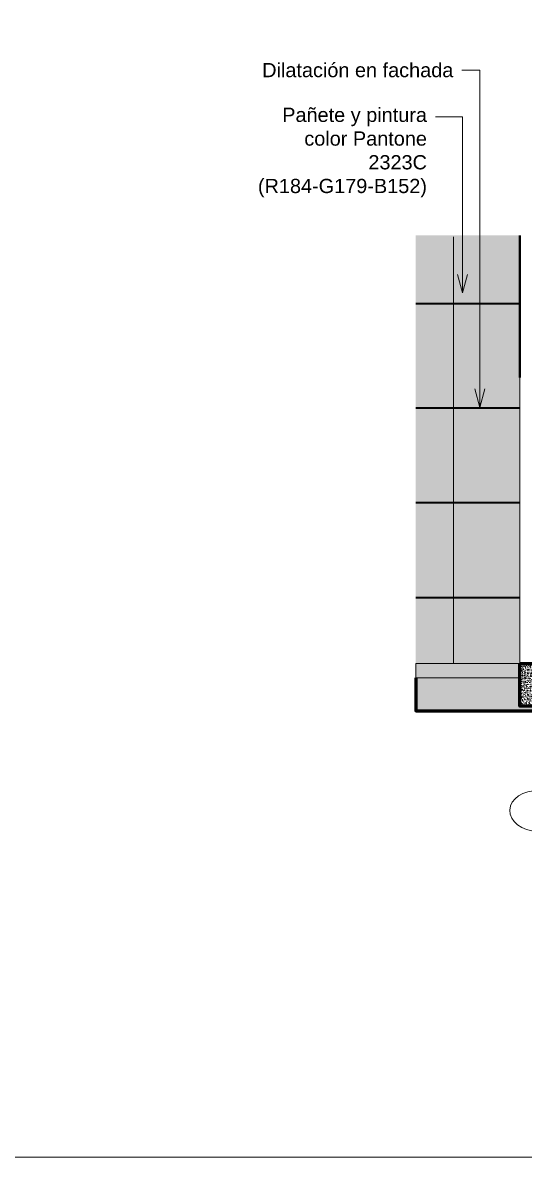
# Model space of a CAD drawing. Header units: metres. Extents: x 98211 to 98447, y 101204 to 101327.
# Drawn here: x 98220.22 to 98225.51, y 101253.82 to 101265.78 of the extents above; entities that cross this region are included whole.
import ezdxf
from ezdxf import colors
from ezdxf.entities.mleader import LeaderData, LeaderLine
from ezdxf.enums import TextEntityAlignment as Align
from ezdxf.math import Vec2, Vec3

# ---------------------------------------------------------------- set-up
doc = ezdxf.new("R2010")
doc.units = ezdxf.units.M
doc.header["$LTSCALE"] = 8
doc.header["$MEASUREMENT"] = 0
doc.layers.get('0').update_dxf_attribs({"linetype": 'CONTINUOUS', "lineweight": 9})
for name, color, linetype, lineweight in [('9 (achurados)', 252, 'CONTINUOUS', 0), ('A_ACHURADADOS', 9, 'CONTINUOUS', 0), ('A_ECON-PLAC', 24, 'CONTINUOUS', 60), ('A_MURO-ACHU', 254, 'CONTINUOUS', 0), ('A_PLAN-1', 7, 'CONTINUOUS', 60), ('A_PLAN-3', 51, 'CONTINUOUS', 40), ('A_PLAN-5', 100, 'CONTINUOUS', 20), ('A_TEXT-IDEN', 5, 'CONTINUOUS', 18), ('A_TEXT-NOTA', 53, 'CONTINUOUS', 20), ('A_TEXT-SIMB', 195, 'CONTINUOUS', 20)]:
    doc.layers.add(name, color=color, linetype=linetype, lineweight=lineweight)
doc.styles.add('ARIAL', font='arial.ttf')

# ---------------------------------------------------------------- blocks, each defined once
blk = doc.blocks.new('EJE')
at = {"layer": 'A_TEXT-SIMB'}
blk.add_ellipse((0, 0), major_axis=(-0.625, 0), ratio=0.72, dxfattribs=at)
at = {"layer": 'A_TEXT-IDEN', "style": 'ARIAL'}
blk.add_attdef('EJE', text='', height=0.35, dxfattribs=at).set_placement((0, -0.184), align=Align.CENTER)
blk = doc.blocks.new('_Open30')
at = {"color": 0, "linetype": 'ByBlock', "lineweight": -2}
for p, q in [((-1, 0.268), (0, 0)), ((0, 0), (-1, -0.268)), ((0, 0), (-1, 0))]:
    blk.add_line(p, q, dxfattribs=at)

msp = doc.modelspace()

# ---------------------------------------------------------------- hatches: boundary and pattern name
at = {"layer": '9 (achurados)'}
h = msp.add_hatch(dxfattribs=at)
h.set_pattern_fill('EARTH', color=256, scale=0.25, angle=45)
h.set_pattern_definition([(45, (-0.76105, -0.26962), (7e-18, 0.088388347648), [0.0625, -0.0625]), (45, (-0.777624, -0.25305), (7e-18, 0.088388347648), [0.0625, -0.0625]), (45, (-0.7942, -0.236476), (7e-18, 0.088388347648), [0.0625, -0.0625]), (135, (-0.7942, -0.22543), (-0.088388347648, 1e-17), [0.0625, -0.0625]), (135, (-0.777624, -0.208855), (-0.088388347648, 1e-17), [0.0625, -0.0625]), (135, (-0.76105, -0.19228), (-0.088388347648, 1e-17), [0.0625, -0.0625])])
h.paths.add_polyline_path([(98233.164, 101258.877), (98225.86, 101258.877), (98225.86, 101258.577), (98225.66, 101258.577), (98225.66, 101258.527), (98233.364, 101258.527), (98233.364, 101258.577), (98233.164, 101258.577)])
h.paths.add_polyline_path([(98225.46, 101258.877), (98224.361, 101258.877), (98224.361, 101258.527), (98225.66, 101258.527), (98225.66, 101258.577), (98225.46, 101258.577)])
h.paths.add_polyline_path([(98233.661, 101258.877), (98233.564, 101258.877), (98233.564, 101258.577), (98233.364, 101258.577), (98233.364, 101258.527), (98233.661, 101258.527)])
at = {"layer": 'A_ACHURADADOS'}
h = msp.add_hatch(dxfattribs=at)
h.set_pattern_fill('AR-CONC', color=256, scale=0.012, style=0)
h.set_pattern_definition([(50, (-0.76105, -0.26962), (0.086071221912, -0.007530256198), [0.009, -0.099]), (355, (-0.76105, -0.26962), (-0.016650160034, 0.090263056044), [0.0072, -0.0792]), (100.45144446, (-0.75388, -0.27025), (0.069421061607, 0.082732798916), [0.00764882304, -0.08413705344]), (46.1842, (-0.76105, -0.24562), (0.12806895968, -0.019862313695), [0.0135, -0.1485]), (96.63563549, (-0.75038, -0.24728), (0.11215943348, 0.11689423209), [0.01147324104, -0.1262056512]), (351.18416399, (-0.76105, -0.24562), (0.11215943341, 0.11689423203), [0.0108, -0.11880000012]), (21, (-0.74905, -0.25162), (0.071628846254, -0.04831426688), [0.009, -0.099]), (326, (-0.74905, -0.25162), (0.02919783983, 0.087018005406), [0.0072, -0.0792]), (71.45144474, (-0.74308, -0.25565), (0.10082668521, 0.038703738337), [0.0076488228, -0.08413705344]), (37.5, (-0.761052, -0.269622), (0.001459182638, 0.03994726246), [0, -0.07824, 0, -0.0804, 0, -0.0795]), (7.5, (-0.76105, -0.26962), (0.031568344493, 0.047329405426), [0, -0.04584, 0, -0.07644, 0, -0.0303]), (327.5, (-0.78781, -0.269622), (0.064058692341, -0.002706584608), [0, -0.03, 0, -0.0936, 0, -0.1242]), (317.5, (-0.79981, -0.26962), (0.06998234032, 0.01201259788), [0, -0.039, 0, -0.06216, 0, -0.0882])])
h.paths.add_polyline_path([(98225.46, 101259.027), (98224.361, 101259.027), (98224.361, 101258.877), (98225.46, 101258.877)])
h.paths.add_polyline_path([(98233.164, 101259.027), (98225.86, 101259.027), (98225.86, 101258.877), (98233.164, 101258.877)])
h.paths.add_polyline_path([(98233.564, 101259.027), (98233.661, 101259.027), (98233.661, 101258.877), (98233.564, 101258.877)])
h = msp.add_hatch(dxfattribs=at)
h.set_pattern_fill('AR-CONC', color=256, scale=0.006, angle=360, style=0)
h.set_pattern_definition([(50, (98142.87697, 101269.78926), (0.043035611, -0.003765128), [0.0045, -0.0495]), (355, (98142.87697, 101269.78926), (-0.00832508, 0.045131528), [0.0036, -0.0396]), (100.451444, (98142.880556, 101269.788945), (0.03471053, 0.0413664), [0.003824412, -0.042068527]), (46.1842, (98142.87697, 101269.80126), (0.06403448, -0.009931157), [0.00675, -0.07425]), (96.635635, (98142.882306, 101269.80043), (0.056079717, 0.058447116), [0.00573662, -0.063102826]), (351.18416, (98142.87697, 101269.80126), (0.056079717, 0.058447116), [0.0054, -0.0594]), (21, (98142.88297, 101269.79826), (0.035814423, -0.024157133), [0.0045, -0.0495]), (326, (98142.88297, 101269.79826), (0.01459892, 0.043509003), [0.0036, -0.0396]), (71.451445, (98142.885955, 101269.796245), (0.050413343, 0.01935187), [0.003824411, -0.042068527]), (37.5, (98142.87697, 101269.789258), (0.0007295913, 0.0199736312), [0, -0.03912, 0, -0.0402, 0, -0.03975]), (7.5, (98142.87697, 101269.789258), (0.015784172, 0.0236647027), [0, -0.02292, 0, -0.03822, 0, -0.01515]), (327.5, (98142.86359, 101269.789258), (0.0320293462, -0.0013532923), [0, -0.015, 0, -0.0468, 0, -0.0621]), (317.5, (98142.85759, 101269.789258), (0.03499117, 0.006006299), [0, -0.0195, 0, -0.03108, 0, -0.0441])])
h.paths.add_polyline_path([(98225.46, 101258.577), (98225.86, 101258.577), (98225.86, 101259.027), (98225.46, 101259.027)])
at = {"layer": 'A_MURO-ACHU', "true_color": 0xb8b298}
h = msp.add_hatch(color=253, dxfattribs=at)
h.dxf.hatch_style = 1
h.paths.add_polyline_path([(98225.46, 101259.717), (98224.361, 101259.717), (98224.361, 101259.027), (98225.46, 101259.027)])
h.paths.add_polyline_path([(98225.46, 101260.717), (98224.361, 101260.717), (98224.361, 101259.727), (98225.46, 101259.727)])
h.paths.add_polyline_path([(98225.46, 101261.717), (98224.361, 101261.717), (98224.361, 101260.727), (98225.46, 101260.727)])
h.paths.add_polyline_path([(98225.46, 101262.817), (98224.361, 101262.817), (98224.361, 101261.727), (98225.46, 101261.727)])
h.paths.add_polyline_path([(98225.46, 101263.542), (98224.361, 101263.542), (98224.361, 101262.827), (98225.46, 101262.827)])

# ---------------------------------------------------------------- linework, layer by layer
msp.add_lwpolyline([(98211.31, 101287.784), (98248.505, 101287.784), (98248.505, 101253.82), (98211.31, 101253.82)], close=True)
at = {"layer": 'A_ACHURADADOS'}
for p, q in [((98224.361, 101262.827), (98225.46, 101262.827)), ((98224.361, 101262.817), (98225.46, 101262.817)), ((98224.361, 101261.727), (98225.46, 101261.727)), ((98224.361, 101261.717), (98225.46, 101261.717)), ((98224.361, 101260.727), (98225.46, 101260.727)), ((98224.361, 101260.717), (98225.46, 101260.717)), ((98224.361, 101259.727), (98225.46, 101259.727)), ((98224.361, 101259.717), (98225.46, 101259.717))]:
    msp.add_line(p, q, dxfattribs=at)
msp.add_lwpolyline([(98225.46, 101259.027), (98224.361, 101259.027), (98224.361, 101258.877), (98225.46, 101258.877)], close=True, dxfattribs=at)
at = {"layer": 'A_ECON-PLAC'}
msp.add_lwpolyline([(98224.361, 101258.877), (98224.361, 101258.527), (98233.661, 101258.527), (98233.661, 101258.877)], dxfattribs=at)
at = {"layer": 'A_PLAN-1'}
msp.add_lwpolyline([(98225.46, 101259.027), (98225.86, 101259.027), (98225.86, 101258.577), (98225.46, 101258.577)], close=True, dxfattribs=at)
at = {"layer": 'A_PLAN-3'}
msp.add_line((98225.46, 101263.542), (98225.46, 101262.042), dxfattribs=at)
at = {"layer": 'A_PLAN-5'}
for p, q in [((98224.76, 101263.527), (98224.76, 101259.027)), ((98225.46, 101259.027), (98225.46, 101263.527))]:
    msp.add_line(p, q, dxfattribs=at)

# ---------------------------------------------------------------- block references
at = {"xscale": 0.4799999999999998, "yscale": 0.4799999999999998, "zscale": 0.4799999999999998, "rotation": 358.0516891818438}
msp.add_blockref('EJE', (98225.652, 101257.472), dxfattribs=at).add_auto_attribs({'EJE': 'B'})

# ---------------------------------------------------------------- leaders
at = {"layer": 'A_TEXT-NOTA'}
ml = msp.add_multileader_mtext('Standard', dxfattribs=at)
ml.set_content('{\\fArial|b0|i0|c0|p32;Concreto abusardado}', color=256, style='ARIAL')
ml.set_leader_properties(color=256, linetype='ByLayer', lineweight=-1)
ml.set_arrow_properties(name='OPEN30')
ml.build(insert=Vec2(0, 0))
ml.multileader.update_dxf_attribs({"dogleg_length": 0.78, "arrow_head_size": 0.195})
ctx = ml.context
ctx.base_point, ctx.char_height, ctx.arrow_head_size, ctx.landing_gap_size, ctx.plane_origin = Vec3(98226.133, 101265.445), 0.15, 0.195, 0.09, Vec3(98229.239, 101262.409)
ctx.text_align_type = 2
notes = []
notes.append((ctx, [(1, (1, 1, 0), (98229.374, 101265.445), (-1, 0), 1.063, [(0, [(98229.374, 101261.646)], 0, [])])]))
ctx.mtext.insert, ctx.mtext.width, ctx.mtext.alignment, ctx.mtext.flow_direction = Vec3(98228.221, 101265.521), 4.31253, 3, 5
ml = msp.add_multileader_mtext('Standard', dxfattribs=at)
ml.set_content('{\\fArial|b0|i0|c0|p32;Dilatación en fachada}', color=256, style='ARIAL')
ml.set_leader_properties(color=256, linetype='ByLayer', lineweight=-1)
ml.set_arrow_properties(name='OPEN30')
ml.build(insert=Vec2(0, 0))
ml.multileader.update_dxf_attribs({"dogleg_length": 0.78, "arrow_head_size": 0.195})
ctx = ml.context
ctx.base_point, ctx.char_height, ctx.arrow_head_size, ctx.landing_gap_size, ctx.plane_origin = Vec3(98222.677, 101265.284), 0.15, 0.195, 0.09, Vec3(98226.303, 101267.247)
ctx.text_align_type = 2
notes.append((ctx, [(1, (1, 1, 0), (98225.036, 101265.284), (-1, 0), 0.189, [(0, [(98225.036, 101261.727)], 0, [])])]))
ctx.mtext.insert, ctx.mtext.width, ctx.mtext.alignment, ctx.mtext.flow_direction = Vec3(98224.757, 101265.36), 4.31253, 3, 5
ml = msp.add_multileader_mtext('Standard', dxfattribs=at)
ml.set_content('{\\fArial|b0|i0|c0|p32;Persiana en Aluminio o similar}', color=256, style='ARIAL')
ml.set_leader_properties(color=256, linetype='ByLayer', lineweight=-1)
ml.set_arrow_properties(name='OPEN30')
ml.build(insert=Vec2(0, 0))
ml.multileader.update_dxf_attribs({"dogleg_length": 0.78, "arrow_head_size": 0.195})
ctx = ml.context
ctx.base_point, ctx.char_height, ctx.arrow_head_size, ctx.landing_gap_size, ctx.plane_origin = Vec3(98225.839, 101264.931), 0.15, 0.195, 0.09, Vec3(98229.813, 101261.755)
ctx.text_align_type = 2
notes.append((ctx, [(1, (1, 1, 0), (98229.09, 101264.931), (-1, 0), 0.266, [(0, [(98229.09, 101261.979)], 0, [])])]))
ctx.mtext.insert, ctx.mtext.width, ctx.mtext.alignment, ctx.mtext.flow_direction = Vec3(98228.734, 101265.008), 4.31253, 3, 5
ml = msp.add_multileader_mtext('Standard', dxfattribs=at)
ml.set_content('{\\fArial|b0|i0|c0|p32;Pañete y pintura color Pantone 2323C (R184-G179-B152) }', color=256, style='ARIAL')
ml.set_leader_properties(color=256, linetype='ByLayer', lineweight=-1)
ml.set_arrow_properties(name='OPEN30')
ml.build(insert=Vec2(0, 0))
ml.multileader.update_dxf_attribs({"dogleg_length": 0.78, "arrow_head_size": 0.195})
ctx = ml.context
ctx.base_point, ctx.char_height, ctx.arrow_head_size, ctx.landing_gap_size, ctx.plane_origin = Vec3(98222.627, 101264.791), 0.15, 0.195, 0.09, Vec3(98226.231, 101266.695)
ctx.text_align_type = 2
notes.append((ctx, [(1, (1, 1, 0), (98224.855, 101264.791), (-1, 0), 0.286, [(0, [(98224.855, 101262.936)], 0, [])])]))
ctx.mtext.insert, ctx.mtext.width, ctx.mtext.defined_height, ctx.mtext.alignment, ctx.mtext.flow_direction = Vec3(98224.479, 101264.888), 1.52668, 0.194, 3, 5
for ctx, leaders in notes:
    for number, flags, end, landing, length, lines in leaders:
        leader = LeaderData()
        leader.index, (leader.has_last_leader_line, leader.has_dogleg_vector, leader.attachment_direction) = number, flags
        leader.last_leader_point, leader.dogleg_vector, leader.dogleg_length = Vec3(end), Vec3(landing), length
        for number, points, colour, breaks in lines:
            line = LeaderLine()
            line.index, line.vertices, line.color, line.breaks = number, Vec3.list(points), colors.encode_raw_color(colour), breaks
            leader.lines.append(line)
        ctx.leaders.append(leader)

doc.saveas('drawing.dxf')
